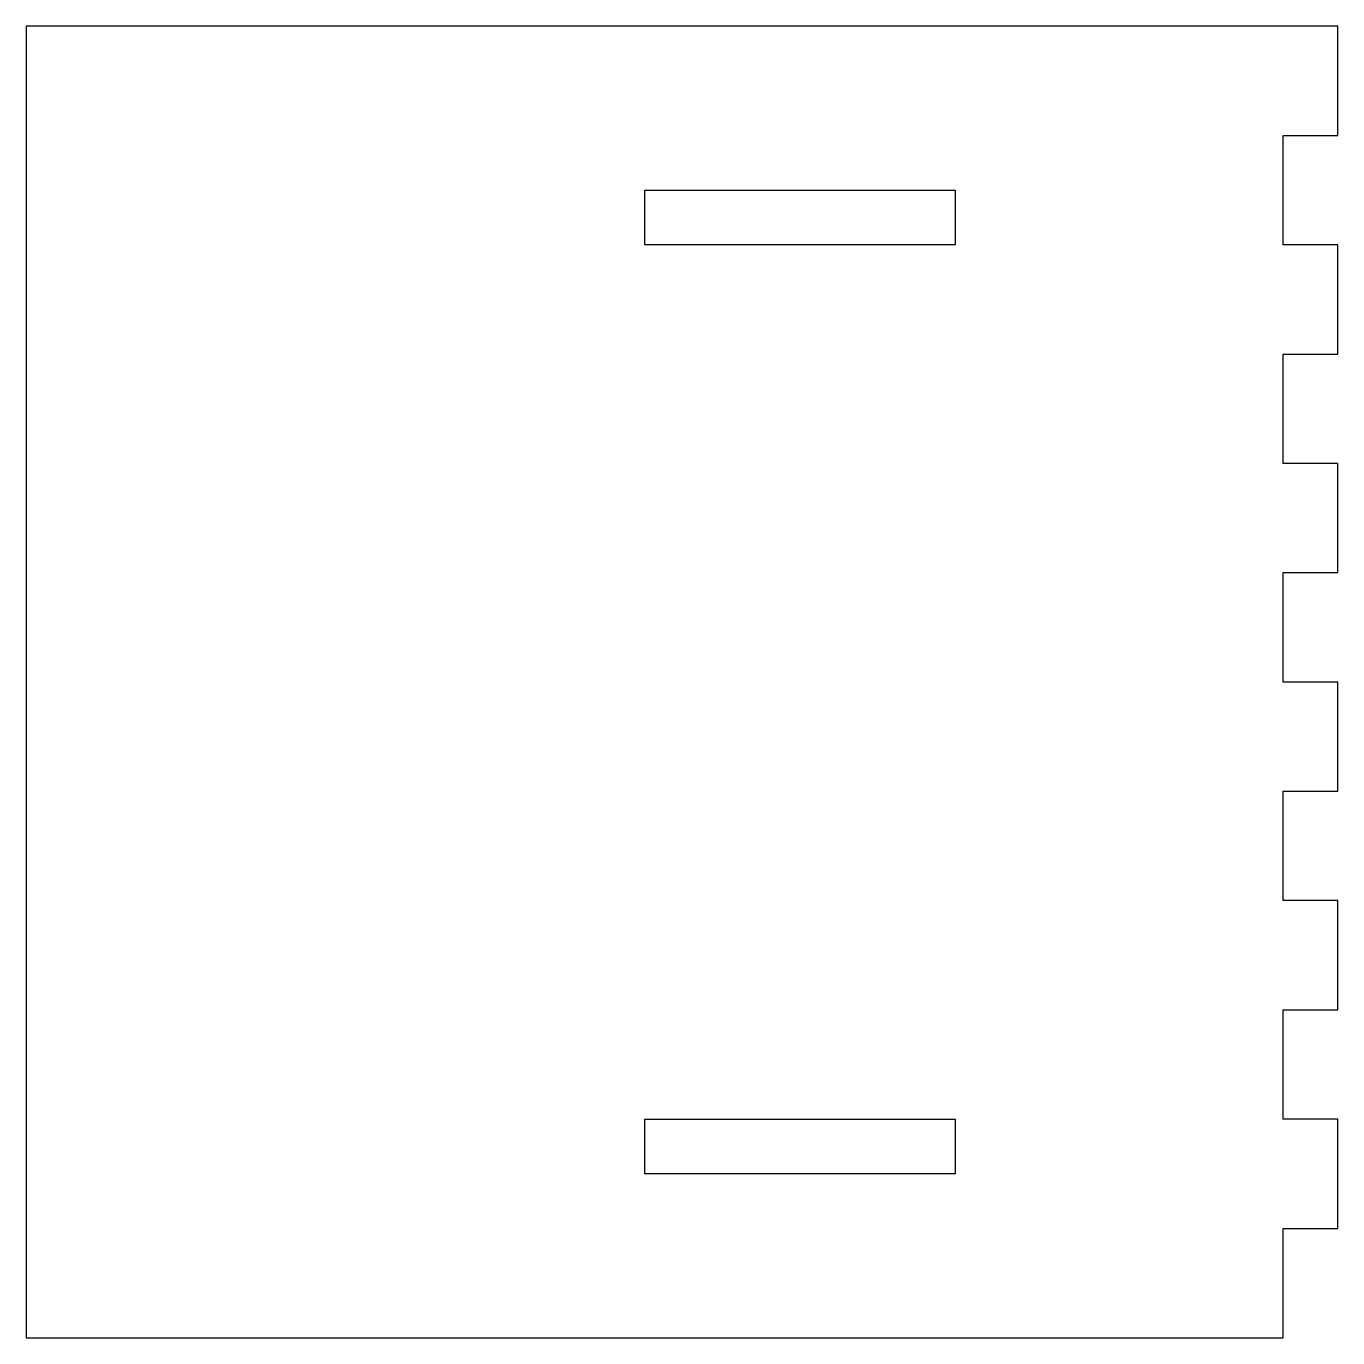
# Model space of a CAD drawing. Header units: millimetres. Extents: x 3322 to 3435, y 1368 to 1480.
import ezdxf

# ---------------------------------------------------------------- set-up
doc = ezdxf.new("R2010")
doc.units = ezdxf.units.MM

msp = doc.modelspace()

# ---------------------------------------------------------------- linework, layer by layer
for points in [[(3430.04, 1433.14), (3434.73, 1433.14), (3434.73, 1442.51), (3430.04, 1442.51), (3430.04, 1451.89), (3434.73, 1451.89), (3434.73, 1461.26), (3430.04, 1461.26), (3430.04, 1470.64), (3434.73, 1470.64), (3434.73, 1480.01), (3434.72, 1480.01), (3322.23, 1480.01), (3322.23, 1367.51), (3430.04, 1367.51), (3430.04, 1376.89), (3434.73, 1376.89), (3434.73, 1386.26), (3430.04, 1386.26), (3430.04, 1395.64), (3434.73, 1395.64), (3434.73, 1405.01), (3430.04, 1405.01), (3430.04, 1414.39), (3434.73, 1414.39), (3434.73, 1423.76), (3430.04, 1423.76)], [(3375.3, 1461.26), (3375.3, 1465.95), (3401.91, 1465.95), (3401.91, 1461.26)], [(3401.91, 1386.26), (3401.91, 1381.57), (3375.3, 1381.57), (3375.3, 1386.26)]]:
    msp.add_lwpolyline(points, close=True)

doc.saveas('drawing.dxf')
